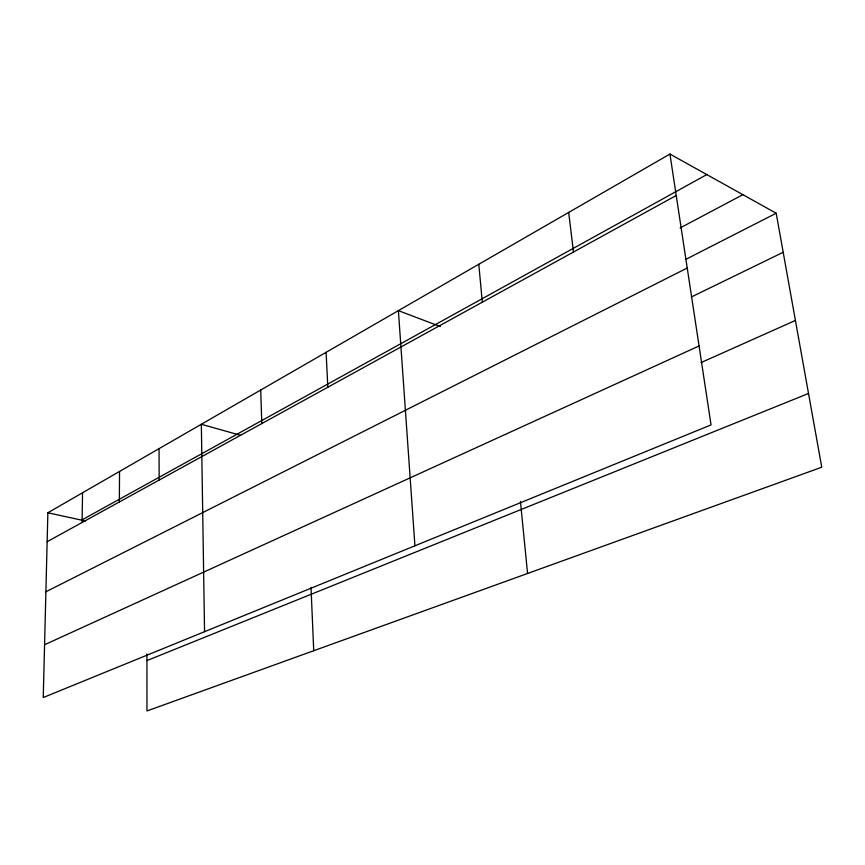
<?xml version="1.0" encoding="UTF-8"?>
<svg xmlns="http://www.w3.org/2000/svg" width="865" height="865" viewBox="0 0 865 865"><rect width="100%" height="100%" fill="white"/><g stroke="black" fill="none" stroke-linecap="round" stroke-linejoin="round"><path stroke-width="1.3" d="M119.348 501.97L119.543 471.447M82.078 522.482L82.553 492.769M47.867 512.772L43.25 697.536L711.052 424.91L669.932 154.046L47.867 512.772L85.473 520.99M81.591 520.135L706.791 174.579M47.143 541.717L676.225 195.479M680.149 227.938L742.873 194.679M685.577 259.468L776.186 213.233L821.75 467.219L146.974 710.954L146.931 653.918M45.888 591.779L687.232 268.02M691.276 297.019L783.193 252.277M44.569 644.739L699.071 345.946M701.104 362.554L795.422 320.45M146.931 660.579L808.526 393.478M240.708 435.355L201.34 424.272L204.551 631.688M440.328 326.548L398.387 310.643L414.93 545.804M669.932 154.046L776.186 213.233M568.694 212.433L573.463 252.039M520.449 501.495L527.564 573.484M478.778 264.29L482.324 302.199M326.094 352.325L327.835 387.228M311.011 587.486L313.736 650.718M260.733 390.018L261.792 423.58M159.041 448.665L159.171 480.053"/></g></svg>
